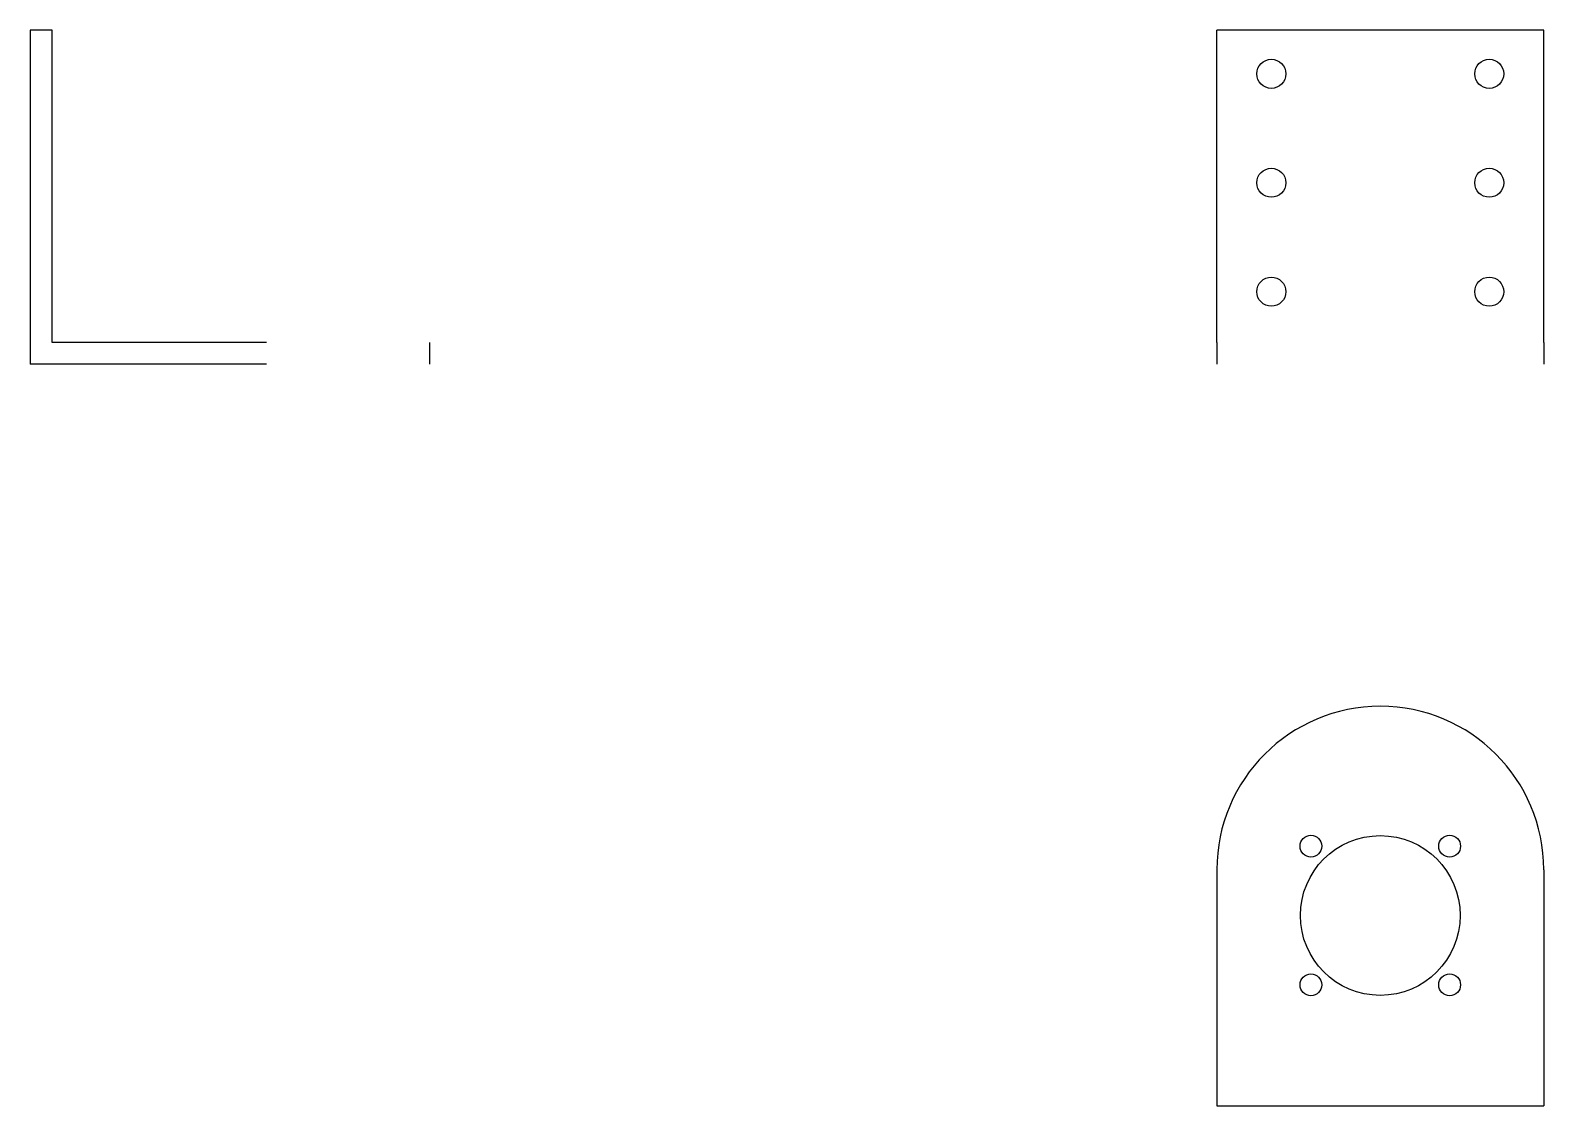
# Model space of a CAD drawing. Extents: x 107 to 315, y -191 to -43.
import ezdxf

# ---------------------------------------------------------------- set-up
doc = ezdxf.new("R2010")
doc.units = 0

# ---------------------------------------------------------------- blocks, each defined once
blk = doc.blocks.new('Ortho1')
at = {"color": 0, "linetype": 'BYBLOCK'}
for p, q in [((43, 22.5), (0, 22.5)), ((0, 22.5), (0, -22.5)), ((43, 22.5), (46, 22.5)), ((43, -22.5), (0, -22.5)), ((43, -22.5), (46, -22.5))]:
    blk.add_line(p, q, dxfattribs=at)
for centre in [(6, 15), (21, 15), (36, 15), (6, -15), (21, -15), (36, -15)]:
    blk.add_circle(centre, 2, dxfattribs=at)
blk = doc.blocks.new('Ortho0011')
at = {"color": 0, "linetype": 'BYBLOCK'}
for p, q in [((0, 32.5), (-46, 32.5)), ((-46, 0), (-46, 32.5)), ((0, 29.5), (0, 32.5)), ((-43, 0), (-43, 29.5)), ((-43, 29.5), (0, 29.5)), ((-46, -22.5), (-43, -22.5))]:
    blk.add_line(p, q, dxfattribs=at)
blk = doc.blocks.new('Ortho0021')
at = {"color": 0, "linetype": 'BYBLOCK'}
for p, q in [((-22.5, 0), (-22.5, -32.5)), ((22.5, 0), (22.5, -32.5)), ((-22.5, -32.5), (22.5, -32.5))]:
    blk.add_line(p, q, dxfattribs=at)
for centre, radius in [((-9.54594, 3.24594), 1.5), ((0, -6.3), 11), ((9.54594, 3.24594), 1.5), ((-9.54594, -15.8459), 1.5), ((9.54594, -15.8459), 1.5)]:
    blk.add_circle(centre, radius, dxfattribs=at)
blk.add_arc((0, 0), 22.5, 0, 180, dxfattribs=at)

msp = doc.modelspace()

# ---------------------------------------------------------------- block references
for name, p, rotation in [('Ortho0011', (139.58, -43.33), 90.0000026563), ('Ortho1', (292.92, -43.33), -90.0000026563)]:
    msp.add_blockref(name, p, dxfattribs=dict(rotation=rotation))
msp.add_blockref('Ortho0021', (292.92, -158.92))

doc.saveas('drawing.dxf')
